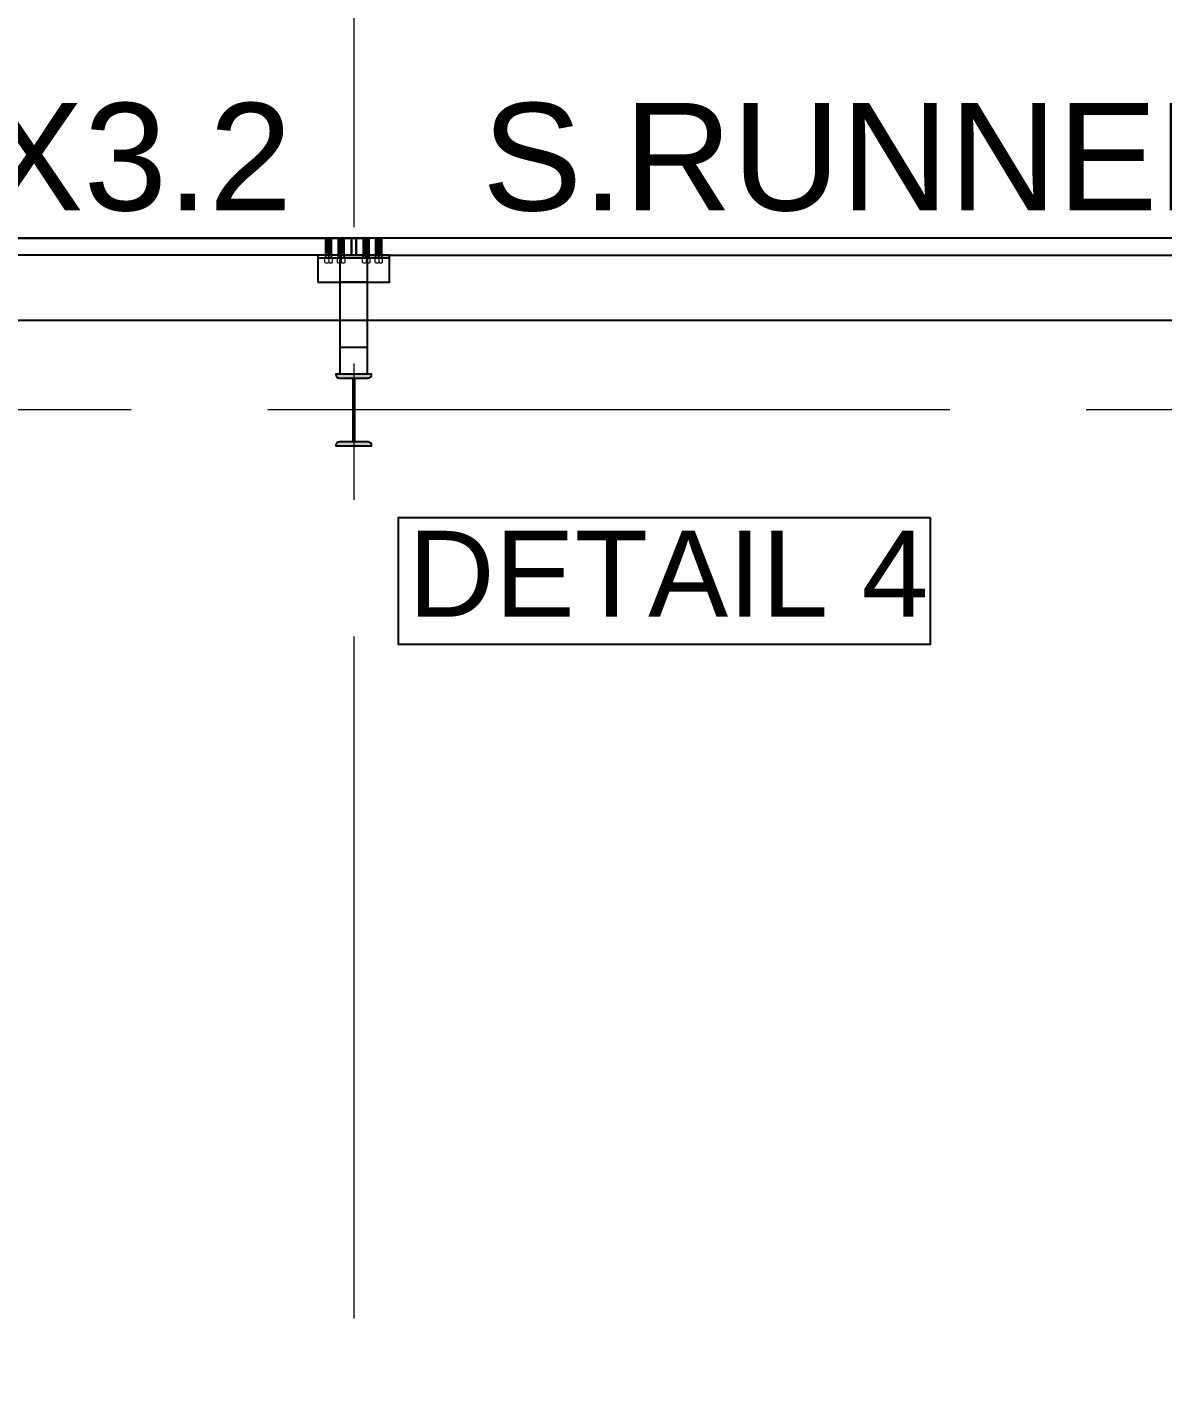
# Model space of a CAD drawing. Header units: millimetres. Extents: x 3470347 to 5996549, y -3470518 to 17149644.
# Drawn here: x 4856201 to 4859373, y 6637910 to 6641697 of the extents above; entities that cross this region are included whole.
import ezdxf
from ezdxf.enums import TextEntityAlignment as Align

# ---------------------------------------------------------------- set-up
doc = ezdxf.new("R2010")
doc.units = ezdxf.units.MM
doc.header["$MEASUREMENT"] = 0
doc.header["$PDMODE"] = 35
doc.header["$PDSIZE"] = -5
doc.linetypes.add('CENTER', pattern=[50.8, 31.75, -6.35, 6.35, -6.35])
doc.layers.get('0').update_dxf_attribs({"linetype": 'CONTINUOUS', "lineweight": 25})
doc.layers.get('DEFPOINTS').update_dxf_attribs({"linetype": 'CONTINUOUS', "lineweight": 25})
for name, color, linetype in [('5', 3, 'CONTINUOUS'), ('BOLT', 1, 'CONTINUOUS'), ('lintel', 2, 'CONTINUOUS')]:
    doc.layers.add(name, color=color, linetype=linetype)
for name, color, linetype, lineweight in [('CENTER', 8, 'CENTER', 0), ('channnel', 2, 'CONTINUOUS', 15), ('rRCC 2', 40, 'CONTINUOUS', 15)]:
    doc.layers.add(name, color=color, linetype=linetype, lineweight=lineweight)
doc.styles.add('DIM', font='geniso.shx', dxfattribs={"width": 0.85})
doc.styles.add('PDF Arial', font='arial.ttf')
doc.styles.add('TITLE', font='arial.ttf')
doc.dimstyles.new('ST-100', dxfattribs={"dimscale": 100, "dimtxt": 7, "dimasz": 5, "dimexe": 0.18, "dimexo": 0.0625, "dimgap": 0.2, "dimtad": 0, "dimdec": 0, "dimzin": 0, "dimdsep": 46, "dimtxsty": 'DIM', "dimblk": 'OPEN90', "dimcen": 0.09, "dimclrd": 256, "dimclrt": 7, "dimadec": 0, "dimazin": 0, "dimtfac": 1, "dimtdec": 0, "dimtofl": 0, "dimtmove": 0, "dimatfit": 3, "dimldrblk": 'OPEN90', "dimfxl": 1, "dimtolj": 1, "dimtzin": 0, "dimlwd": -1, "dimarcsym": 0})

# ---------------------------------------------------------------- blocks, each defined once
blk = doc.blocks.new('_Open90')
at = {"color": 0, "linetype": 'ByBlock', "lineweight": -2}
for p, q in [((-0.5, 0.5), (0, 0)), ((0, 0), (-1, 0)), ((0, 0), (-0.5, -0.5))]:
    blk.add_line(p, q, dxfattribs=at)
blk = doc.blocks.new('*D1790')
at = {"layer": 'BOLT', "color": 0, "lineweight": -2}
for p, q in [((4832492.9, 6641113.5), (4832492.9, 6644505)), ((4862492.9, 6641113.5), (4862492.9, 6644505))]:
    blk.add_line(p, q, dxfattribs=at)
at = {"layer": 'BOLT'}
for p, q in [((4832992.9, 6644487), (4844999.4, 6644487)), ((4861992.9, 6644487), (4849986.4, 6644487))]:
    blk.add_line(p, q, dxfattribs=at)
at = {"layer": 'DEFPOINTS', "color": 0}
for p in [(4862492.9, 6644487), (4832492.9, 6641107.3), (4862492.9, 6641107.3)]:
    blk.add_point(p, dxfattribs=at)
at = {"layer": 'BOLT', "xscale": 500, "yscale": 500, "zscale": 500, "rotation": 180}
blk.add_blockref('_Open90', (4832492.9, 6644487), dxfattribs=at)
at = {"layer": 'BOLT', "xscale": 500, "yscale": 500, "zscale": 500}
blk.add_blockref('_Open90', (4862492.9, 6644487), dxfattribs=at)
at = {"layer": 'BOLT', "color": 7, "insert": (4847492.9, 6644487), "char_height": 600, "attachment_point": 5, "style": 'DIM'}
blk.add_mtext('\\A1;30000 WALL O/O', dxfattribs=at)

msp = doc.modelspace()

# ---------------------------------------------------------------- hatches: boundary and pattern name
at = {"transparency": 33554559}
h = msp.add_hatch(color=1, dxfattribs=at)
h.dxf.hatch_style = 1
h.paths.add_polyline_path([(4857063.2, 6640527.26), (4857163.2, 6640527.26), (4857163.2, 6640528.06, 0.4142136), (4857153.2, 6640538.06), (4857116.05, 6640538.06), (4857116.05, 6640716.46), (4857153.2, 6640716.46, 0.4142136), (4857163.2, 6640726.46), (4857163.2, 6640727.26), (4857063.2, 6640727.26), (4857063.2, 6640726.46, 0.4142136), (4857073.2, 6640716.46), (4857110.35, 6640716.46), (4857110.35, 6640538.06), (4857073.2, 6640538.06, 0.4142136), (4857063.2, 6640528.06)])

# ---------------------------------------------------------------- linework, layer by layer
at = {"color": 8, "linetype": 'ByBlock'}
for p, q in [((4857035.2, 6641051.26, 0), (4857035.2, 6641107.26, 0)), ((4857043.2, 6641051.26, 0), (4857043.2, 6641107.26, 0)), ((4857051.2, 6641051.26, 0), (4857051.2, 6641107.26, 0)), ((4857070.2, 6641051.26, 0), (4857070.2, 6641107.26, 0)), ((4857078.2, 6641051.26, 0), (4857078.2, 6641107.26, 0)), ((4857086.2, 6641051.26, 0), (4857086.2, 6641107.26, 0)), ((4857140.2, 6641051.26, 0), (4857140.2, 6641107.26, 0)), ((4857148.2, 6641051.26, 0), (4857148.2, 6641107.26, 0)), ((4857156.2, 6641051.26, 0), (4857156.2, 6641107.26, 0)), ((4857175.2, 6641051.26, 0), (4857175.2, 6641107.26, 0)), ((4857183.2, 6641051.26, 0), (4857183.2, 6641107.26, 0)), ((4857191.2, 6641051.26, 0), (4857191.2, 6641107.26, 0))]:
    msp.add_line(p, q, dxfattribs=at)
at = {"color": 2}
for p, q in [((4857106.54, 6641059.26, 0), (4857106.54, 6641107.26, 0)), ((4857106.54, 6641059.26, 0), (4857106.54, 6641107.26, 0)), ((4857119.87, 6641059.26, 0), (4857119.87, 6641107.26, 0)), ((4857119.87, 6641059.26, 0), (4857119.87, 6641107.26, 0))]:
    msp.add_line(p, q, dxfattribs=at)
at = {"color": 3}
msp.add_line((4857213.2, 6641051.26, 0), (4857013.2, 6641051.26, 0), dxfattribs=at)
at = {"color": 8, "elevation": 0}
for points in [[(4832492.87, 6641107.26), (4832492.87, 6611107.26), (4862492.87, 6611107.26), (4862492.87, 6641107.26)], [(4832722.87, 6640877.26), (4832722.87, 6611337.26), (4862262.87, 6611337.26), (4862262.87, 6640877.26)]]:
    msp.add_lwpolyline(points, close=True, dxfattribs=at)
at = {"color": 6, "linetype": 'ByBlock', "elevation": 0}
for points in [[(4852299.2, 6641059.26), (4852299.2, 6641107.26), (4857106.54, 6641107.26), (4857106.54, 6641059.26)], [(4862093.7, 6641059.26), (4862093.7, 6641107.26), (4857119.87, 6641107.26), (4857119.87, 6641059.26)]]:
    msp.add_lwpolyline(points, close=True, dxfattribs=at)
at = {"color": 3, "elevation": 0}
for points in [[(4857013.2, 6640984.26), (4857213.2, 6640984.26), (4857213.2, 6641059.26), (4857013.2, 6641059.26)], [(4857150.7, 6641059.26), (4857150.7, 6640984.26), (4857075.7, 6640984.26), (4857075.7, 6641059.26)], [(4857150.7, 6640802.26), (4857150.7, 6640727.26), (4857075.7, 6640727.26), (4857075.7, 6640802.26)]]:
    msp.add_lwpolyline(points, close=True, dxfattribs=at)
at = {"color": 1, "elevation": 0}
msp.add_lwpolyline([(4857116.05, 6640538.06), (4857116.05, 6640716.46), (4857153.2, 6640716.46, 0.4142136), (4857163.2, 6640726.46), (4857163.2, 6640727.26), (4857063.2, 6640727.26), (4857063.2, 6640726.46, 0.4142136), (4857073.2, 6640716.46), (4857110.35, 6640716.46), (4857110.35, 6640538.06), (4857073.2, 6640538.06, 0.4142136), (4857063.2, 6640528.06), (4857063.2, 6640527.26), (4857163.2, 6640527.26), (4857163.2, 6640528.06, 0.4142136), (4857153.2, 6640538.06)], format="xyb", close=True, dxfattribs=at)
at = {"layer": 'CENTER', "color": 8, "ltscale": 60}
for p, q in [((4857113.2, 6646090.98, 0), (4857113.2, 6608276.48, 0)), ((4864873.95, 6640627.26, 0), (4827811.52, 6640627.26, 0))]:
    msp.add_line(p, q, dxfattribs=at)
at = {"layer": 'channnel', "color": 8, "linetype": 'ByBlock'}
for p, q in [((4857035.2, 6641051.26, 0), (4857035.2, 6641107.26, 0)), ((4857035.2, 6641107.26, 0), (4857051.2, 6641107.26, 0)), ((4857051.2, 6641051.26, 0), (4857051.2, 6641107.26, 0)), ((4857070.2, 6641051.26, 0), (4857070.2, 6641107.26, 0)), ((4857070.2, 6641107.26, 0), (4857086.2, 6641107.26, 0)), ((4857086.2, 6641051.26, 0), (4857086.2, 6641107.26, 0)), ((4857140.2, 6641051.26, 0), (4857140.2, 6641107.26, 0)), ((4857156.2, 6641107.26, 0), (4857140.2, 6641107.26, 0)), ((4857156.2, 6641051.26, 0), (4857156.2, 6641107.26, 0)), ((4857175.2, 6641051.26, 0), (4857175.2, 6641107.26, 0)), ((4857191.2, 6641107.26, 0), (4857175.2, 6641107.26, 0)), ((4857191.2, 6641051.26, 0), (4857191.2, 6641107.26, 0)), ((4857051.2, 6641065.66, 0), (4857035.2, 6641065.66, 0)), ((4857086.2, 6641065.66, 0), (4857070.2, 6641065.66, 0)), ((4857140.2, 6641065.66, 0), (4857156.2, 6641065.66, 0)), ((4857175.2, 6641065.66, 0), (4857191.2, 6641065.66, 0)), ((4857032.54, 6641051.26, 0), (4857053.87, 6641051.26, 0)), ((4857032.54, 6641038.94, 0), (4857032.54, 6641051.26, 0)), ((4857043.2, 6641051.26, 0), (4857043.2, 6641038.94, 0)), ((4857053.87, 6641038.94, 0), (4857053.87, 6641051.26, 0)), ((4857067.54, 6641051.26, 0), (4857088.87, 6641051.26, 0)), ((4857067.54, 6641038.94, 0), (4857067.54, 6641051.26, 0)), ((4857078.2, 6641051.26, 0), (4857078.2, 6641038.94, 0)), ((4857088.87, 6641038.94, 0), (4857088.87, 6641051.26, 0)), ((4857158.87, 6641051.26, 0), (4857137.54, 6641051.26, 0)), ((4857137.54, 6641038.94, 0), (4857137.54, 6641051.26, 0)), ((4857148.2, 6641051.26, 0), (4857148.2, 6641038.94, 0)), ((4857158.87, 6641038.94, 0), (4857158.87, 6641051.26, 0)), ((4857193.87, 6641051.26, 0), (4857172.54, 6641051.26, 0)), ((4857172.54, 6641038.94, 0), (4857172.54, 6641051.26, 0)), ((4857183.2, 6641051.26, 0), (4857183.2, 6641038.94, 0)), ((4857193.87, 6641038.94, 0), (4857193.87, 6641051.26, 0))]:
    msp.add_line(p, q, dxfattribs=at)
at = {"layer": 'channnel', "color": 8, "linetype": 'Continuous'}
for p, q in [((4857050.62, 6641098.43, 0), (4857035.2, 6641105.62, 0)), ((4857050.62, 6641095.4, 0), (4857035.2, 6641102.59, 0)), ((4857051.2, 6641092.09, 0), (4857035.2, 6641099.55, 0)), ((4857051.2, 6641089.06, 0), (4857035.2, 6641096.52, 0)), ((4857051.2, 6641099.68, 0), (4857035.78, 6641106.87, 0)), ((4857051.2, 6641096.64, 0), (4857035.78, 6641103.83, 0)), ((4857051.2, 6641093.61, 0), (4857035.78, 6641100.8, 0)), ((4857050.62, 6641090.85, 0), (4857035.78, 6641097.76, 0)), ((4857050.62, 6641101.47, 0), (4857038.19, 6641107.26, 0)), ((4857051.2, 6641102.71, 0), (4857041.45, 6641107.26, 0)), ((4857050.62, 6641104.5, 0), (4857044.7, 6641107.26, 0)), ((4857051.2, 6641105.75, 0), (4857047.95, 6641107.26, 0)), ((4857085.62, 6641098.43, 0), (4857070.2, 6641105.62, 0)), ((4857085.62, 6641095.4, 0), (4857070.2, 6641102.59, 0)), ((4857086.2, 6641092.09, 0), (4857070.2, 6641099.55, 0)), ((4857086.2, 6641089.06, 0), (4857070.2, 6641096.52, 0)), ((4857086.2, 6641099.68, 0), (4857070.78, 6641106.87, 0)), ((4857086.2, 6641096.64, 0), (4857070.78, 6641103.83, 0)), ((4857086.2, 6641093.61, 0), (4857070.78, 6641100.8, 0)), ((4857085.62, 6641090.85, 0), (4857070.78, 6641097.76, 0)), ((4857085.62, 6641101.47, 0), (4857073.19, 6641107.26, 0)), ((4857086.2, 6641102.71, 0), (4857076.45, 6641107.26, 0)), ((4857085.62, 6641104.5, 0), (4857079.7, 6641107.26, 0)), ((4857086.2, 6641105.75, 0), (4857082.95, 6641107.26, 0)), ((4857140.2, 6641105.75, 0), (4857143.45, 6641107.26, 0)), ((4857140.2, 6641102.71, 0), (4857149.96, 6641107.26, 0)), ((4857140.2, 6641099.68, 0), (4857155.62, 6641106.87, 0)), ((4857140.2, 6641096.64, 0), (4857155.62, 6641103.83, 0)), ((4857140.2, 6641093.61, 0), (4857155.62, 6641100.8, 0)), ((4857140.2, 6641092.09, 0), (4857156.2, 6641099.55, 0)), ((4857140.2, 6641089.06, 0), (4857156.2, 6641096.52, 0)), ((4857140.78, 6641104.5, 0), (4857146.71, 6641107.26, 0)), ((4857140.78, 6641101.47, 0), (4857153.21, 6641107.26, 0)), ((4857140.78, 6641098.43, 0), (4857156.2, 6641105.62, 0)), ((4857140.78, 6641095.4, 0), (4857156.2, 6641102.59, 0)), ((4857140.78, 6641090.85, 0), (4857155.62, 6641097.76, 0)), ((4857175.2, 6641105.75, 0), (4857178.45, 6641107.26, 0)), ((4857175.2, 6641102.71, 0), (4857184.96, 6641107.26, 0)), ((4857175.2, 6641099.68, 0), (4857190.62, 6641106.87, 0)), ((4857175.2, 6641096.64, 0), (4857190.62, 6641103.83, 0)), ((4857175.2, 6641093.61, 0), (4857190.62, 6641100.8, 0)), ((4857175.2, 6641092.09, 0), (4857191.2, 6641099.55, 0)), ((4857175.2, 6641089.06, 0), (4857191.2, 6641096.52, 0)), ((4857175.78, 6641104.5, 0), (4857181.71, 6641107.26, 0)), ((4857175.78, 6641101.47, 0), (4857188.21, 6641107.26, 0)), ((4857175.78, 6641098.43, 0), (4857191.2, 6641105.62, 0)), ((4857175.78, 6641095.4, 0), (4857191.2, 6641102.59, 0)), ((4857175.78, 6641090.85, 0), (4857190.62, 6641097.76, 0)), ((4857051.2, 6641086.02, 0), (4857035.2, 6641093.48, 0)), ((4857051.2, 6641082.99, 0), (4857035.2, 6641090.45, 0)), ((4857051.2, 6641079.95, 0), (4857035.2, 6641087.42, 0)), ((4857051.2, 6641077.38, 0), (4857035.2, 6641084.84, 0)), ((4857051.2, 6641076.92, 0), (4857035.2, 6641084.38, 0)), ((4857051.2, 6641083.45, 0), (4857035.2, 6641084.24, 0)), ((4857051.2, 6641082.85, 0), (4857035.2, 6641078.31, 0)), ((4857051.2, 6641074.35, 0), (4857035.2, 6641081.81, 0)), ((4857051.2, 6641073.89, 0), (4857035.2, 6641081.35, 0)), ((4857051.2, 6641080.42, 0), (4857035.2, 6641075.88, 0)), ((4857035.45, 6641080.18, 0), (4857035.2, 6641080.29, 0)), ((4857051.2, 6641071.31, 0), (4857035.2, 6641078.77, 0)), ((4857035.45, 6641077.14, 0), (4857035.2, 6641077.26, 0)), ((4857051.2, 6641068.28, 0), (4857035.2, 6641075.74, 0)), ((4857051.2, 6641074.48, 0), (4857035.2, 6641075.28, 0)), ((4857035.45, 6641074.11, 0), (4857035.2, 6641074.22, 0)), ((4857050.31, 6641065.66, 0), (4857035.2, 6641072.71, 0)), ((4857035.45, 6641071.07, 0), (4857035.2, 6641071.19, 0)), ((4857043.8, 6641065.66, 0), (4857035.2, 6641069.67, 0)), ((4857035.45, 6641068.04, 0), (4857035.2, 6641068.15, 0)), ((4857037.3, 6641065.66, 0), (4857035.2, 6641066.64, 0)), ((4857035.45, 6641065, 0), (4857035.2, 6641065.12, 0)), ((4857050.62, 6641087.81, 0), (4857035.78, 6641094.73, 0)), ((4857050.62, 6641084.78, 0), (4857035.78, 6641091.7, 0)), ((4857050.62, 6641081.74, 0), (4857035.78, 6641088.66, 0)), ((4857050.62, 6641078.71, 0), (4857035.78, 6641085.63, 0)), ((4857050.62, 6641084.64, 0), (4857035.78, 6641079.56, 0)), ((4857050.62, 6641076.14, 0), (4857035.78, 6641083.05, 0)), ((4857050.62, 6641075.67, 0), (4857035.78, 6641082.59, 0)), ((4857050.62, 6641082.2, 0), (4857035.78, 6641082.46, 0)), ((4857050.62, 6641073.1, 0), (4857035.78, 6641080.02, 0)), ((4857050.62, 6641079.17, 0), (4857035.78, 6641074.09, 0)), ((4857050.62, 6641070.07, 0), (4857035.78, 6641076.99, 0)), ((4857050.62, 6641076.27, 0), (4857035.78, 6641076.52, 0)), ((4857050.62, 6641067.03, 0), (4857035.78, 6641073.95, 0)), ((4857050.62, 6641073.24, 0), (4857035.78, 6641073.49, 0)), ((4857047.06, 6641065.66, 0), (4857035.78, 6641070.92, 0)), ((4857040.55, 6641065.66, 0), (4857035.78, 6641067.88, 0)), ((4857086.2, 6641086.02, 0), (4857070.2, 6641093.48, 0)), ((4857086.2, 6641082.99, 0), (4857070.2, 6641090.45, 0)), ((4857086.2, 6641079.95, 0), (4857070.2, 6641087.42, 0)), ((4857086.2, 6641077.38, 0), (4857070.2, 6641084.84, 0)), ((4857086.2, 6641076.92, 0), (4857070.2, 6641084.38, 0)), ((4857086.2, 6641083.45, 0), (4857070.2, 6641084.24, 0)), ((4857086.2, 6641082.85, 0), (4857070.2, 6641078.31, 0)), ((4857086.2, 6641074.35, 0), (4857070.2, 6641081.81, 0)), ((4857086.2, 6641073.89, 0), (4857070.2, 6641081.35, 0)), ((4857086.2, 6641080.42, 0), (4857070.2, 6641075.88, 0)), ((4857070.45, 6641080.18, 0), (4857070.2, 6641080.29, 0)), ((4857086.2, 6641071.31, 0), (4857070.2, 6641078.77, 0)), ((4857070.45, 6641077.14, 0), (4857070.2, 6641077.26, 0)), ((4857086.2, 6641068.28, 0), (4857070.2, 6641075.74, 0)), ((4857086.2, 6641074.48, 0), (4857070.2, 6641075.28, 0)), ((4857070.45, 6641074.11, 0), (4857070.2, 6641074.22, 0)), ((4857085.31, 6641065.66, 0), (4857070.2, 6641072.71, 0)), ((4857070.45, 6641071.07, 0), (4857070.2, 6641071.19, 0)), ((4857078.8, 6641065.66, 0), (4857070.2, 6641069.67, 0)), ((4857070.45, 6641068.04, 0), (4857070.2, 6641068.15, 0)), ((4857072.3, 6641065.66, 0), (4857070.2, 6641066.64, 0)), ((4857070.45, 6641065, 0), (4857070.2, 6641065.12, 0)), ((4857085.62, 6641087.81, 0), (4857070.78, 6641094.73, 0)), ((4857085.62, 6641084.78, 0), (4857070.78, 6641091.7, 0)), ((4857085.62, 6641081.74, 0), (4857070.78, 6641088.66, 0)), ((4857085.62, 6641078.71, 0), (4857070.78, 6641085.63, 0)), ((4857085.62, 6641084.64, 0), (4857070.78, 6641079.56, 0)), ((4857085.62, 6641076.14, 0), (4857070.78, 6641083.05, 0)), ((4857085.62, 6641075.67, 0), (4857070.78, 6641082.59, 0)), ((4857085.62, 6641082.2, 0), (4857070.78, 6641082.46, 0)), ((4857085.62, 6641073.1, 0), (4857070.78, 6641080.02, 0)), ((4857085.62, 6641079.17, 0), (4857070.78, 6641074.09, 0)), ((4857085.62, 6641070.07, 0), (4857070.78, 6641076.99, 0)), ((4857085.62, 6641076.27, 0), (4857070.78, 6641076.52, 0)), ((4857085.62, 6641067.03, 0), (4857070.78, 6641073.95, 0)), ((4857085.62, 6641073.24, 0), (4857070.78, 6641073.49, 0)), ((4857082.06, 6641065.66, 0), (4857070.78, 6641070.92, 0)), ((4857075.55, 6641065.66, 0), (4857070.78, 6641067.88, 0)), ((4857140.2, 6641086.02, 0), (4857156.2, 6641093.48, 0)), ((4857140.2, 6641082.99, 0), (4857156.2, 6641090.45, 0)), ((4857140.2, 6641079.95, 0), (4857156.2, 6641087.42, 0)), ((4857140.2, 6641077.38, 0), (4857156.2, 6641084.84, 0)), ((4857140.2, 6641076.92, 0), (4857156.2, 6641084.38, 0)), ((4857140.2, 6641083.45, 0), (4857156.2, 6641084.24, 0)), ((4857140.2, 6641082.85, 0), (4857156.2, 6641078.31, 0)), ((4857140.2, 6641074.35, 0), (4857156.2, 6641081.81, 0)), ((4857140.2, 6641073.89, 0), (4857156.2, 6641081.35, 0)), ((4857140.2, 6641080.42, 0), (4857156.2, 6641075.88, 0)), ((4857140.2, 6641071.31, 0), (4857156.2, 6641078.77, 0)), ((4857140.2, 6641068.28, 0), (4857156.2, 6641075.74, 0)), ((4857140.2, 6641074.48, 0), (4857156.2, 6641075.28, 0)), ((4857140.78, 6641087.81, 0), (4857155.62, 6641094.73, 0)), ((4857140.78, 6641084.78, 0), (4857155.62, 6641091.7, 0)), ((4857140.78, 6641081.74, 0), (4857155.62, 6641088.66, 0)), ((4857140.78, 6641078.71, 0), (4857155.62, 6641085.63, 0)), ((4857140.78, 6641084.64, 0), (4857155.62, 6641079.56, 0)), ((4857140.78, 6641076.14, 0), (4857155.62, 6641083.05, 0)), ((4857140.78, 6641075.67, 0), (4857155.62, 6641082.59, 0)), ((4857140.78, 6641082.2, 0), (4857155.62, 6641082.46, 0)), ((4857140.78, 6641073.1, 0), (4857155.62, 6641080.02, 0)), ((4857140.78, 6641079.17, 0), (4857155.62, 6641074.09, 0)), ((4857140.78, 6641070.07, 0), (4857155.62, 6641076.99, 0)), ((4857140.78, 6641076.27, 0), (4857155.62, 6641076.52, 0)), ((4857140.78, 6641067.03, 0), (4857155.62, 6641073.95, 0)), ((4857140.78, 6641073.24, 0), (4857155.62, 6641073.49, 0)), ((4857141.1, 6641065.66, 0), (4857156.2, 6641072.71, 0)), ((4857144.35, 6641065.66, 0), (4857155.62, 6641070.92, 0)), ((4857147.6, 6641065.66, 0), (4857156.2, 6641069.67, 0)), ((4857150.86, 6641065.66, 0), (4857155.62, 6641067.88, 0)), ((4857154.11, 6641065.66, 0), (4857156.2, 6641066.64, 0)), ((4857155.96, 6641080.18, 0), (4857156.2, 6641080.29, 0)), ((4857155.96, 6641077.14, 0), (4857156.2, 6641077.26, 0)), ((4857155.96, 6641074.11, 0), (4857156.2, 6641074.22, 0)), ((4857155.96, 6641071.07, 0), (4857156.2, 6641071.19, 0)), ((4857155.96, 6641068.04, 0), (4857156.2, 6641068.15, 0)), ((4857155.96, 6641065, 0), (4857156.2, 6641065.12, 0)), ((4857175.2, 6641086.02, 0), (4857191.2, 6641093.48, 0)), ((4857175.2, 6641082.99, 0), (4857191.2, 6641090.45, 0)), ((4857175.2, 6641079.95, 0), (4857191.2, 6641087.42, 0)), ((4857175.2, 6641077.38, 0), (4857191.2, 6641084.84, 0)), ((4857175.2, 6641076.92, 0), (4857191.2, 6641084.38, 0)), ((4857175.2, 6641083.45, 0), (4857191.2, 6641084.24, 0)), ((4857175.2, 6641082.85, 0), (4857191.2, 6641078.31, 0)), ((4857175.2, 6641074.35, 0), (4857191.2, 6641081.81, 0)), ((4857175.2, 6641073.89, 0), (4857191.2, 6641081.35, 0)), ((4857175.2, 6641080.42, 0), (4857191.2, 6641075.88, 0)), ((4857175.2, 6641071.31, 0), (4857191.2, 6641078.77, 0)), ((4857175.2, 6641068.28, 0), (4857191.2, 6641075.74, 0)), ((4857175.2, 6641074.48, 0), (4857191.2, 6641075.28, 0)), ((4857175.78, 6641087.81, 0), (4857190.62, 6641094.73, 0)), ((4857175.78, 6641084.78, 0), (4857190.62, 6641091.7, 0)), ((4857175.78, 6641081.74, 0), (4857190.62, 6641088.66, 0)), ((4857175.78, 6641078.71, 0), (4857190.62, 6641085.63, 0)), ((4857175.78, 6641084.64, 0), (4857190.62, 6641079.56, 0)), ((4857175.78, 6641076.14, 0), (4857190.62, 6641083.05, 0)), ((4857175.78, 6641075.67, 0), (4857190.62, 6641082.59, 0)), ((4857175.78, 6641082.2, 0), (4857190.62, 6641082.46, 0)), ((4857175.78, 6641073.1, 0), (4857190.62, 6641080.02, 0)), ((4857175.78, 6641079.17, 0), (4857190.62, 6641074.09, 0)), ((4857175.78, 6641070.07, 0), (4857190.62, 6641076.99, 0)), ((4857175.78, 6641076.27, 0), (4857190.62, 6641076.52, 0)), ((4857175.78, 6641067.03, 0), (4857190.62, 6641073.95, 0)), ((4857175.78, 6641073.24, 0), (4857190.62, 6641073.49, 0)), ((4857176.1, 6641065.66, 0), (4857191.2, 6641072.71, 0)), ((4857179.35, 6641065.66, 0), (4857190.62, 6641070.92, 0)), ((4857182.6, 6641065.66, 0), (4857191.2, 6641069.67, 0)), ((4857185.86, 6641065.66, 0), (4857190.62, 6641067.88, 0)), ((4857189.11, 6641065.66, 0), (4857191.2, 6641066.64, 0)), ((4857190.96, 6641080.18, 0), (4857191.2, 6641080.29, 0)), ((4857190.96, 6641077.14, 0), (4857191.2, 6641077.26, 0)), ((4857190.96, 6641074.11, 0), (4857191.2, 6641074.22, 0)), ((4857190.96, 6641071.07, 0), (4857191.2, 6641071.19, 0)), ((4857190.96, 6641068.04, 0), (4857191.2, 6641068.15, 0)), ((4857190.96, 6641065, 0), (4857191.2, 6641065.12, 0))]:
    msp.add_line(p, q, dxfattribs=at)
for centre, radius, start, end in [((4857035.49, 6641106.24, 0), 0.688, 65, 245), ((4857035.49, 6641103.21, 0), 0.688, 65, 245), ((4857035.49, 6641100.18, 0), 0.688, 65, 245), ((4857035.49, 6641097.14, 0), 0.688, 65, 245), ((4857050.91, 6641105.12, 0), 0.688, 245, 65), ((4857050.91, 6641102.09, 0), 0.687, 245, 65), ((4857050.91, 6641099.05, 0), 0.688, 245, 65), ((4857050.91, 6641096.02, 0), 0.688, 245, 65), ((4857070.49, 6641106.24, 0), 0.688, 65, 245), ((4857070.49, 6641103.21, 0), 0.688, 65, 245), ((4857070.49, 6641100.18, 0), 0.688, 65, 245), ((4857070.49, 6641097.14, 0), 0.688, 65, 245), ((4857085.91, 6641105.12, 0), 0.688, 245, 65), ((4857085.91, 6641102.09, 0), 0.687, 245, 65), ((4857085.91, 6641099.05, 0), 0.688, 245, 65), ((4857085.91, 6641096.02, 0), 0.688, 245, 65), ((4857140.49, 6641105.12, 0), 0.688, 115, 295), ((4857140.49, 6641102.09, 0), 0.687, 115, 295), ((4857140.49, 6641099.05, 0), 0.688, 115, 295), ((4857140.49, 6641096.02, 0), 0.688, 115, 295), ((4857155.91, 6641106.24, 0), 0.688, 295, 115), ((4857155.91, 6641103.21, 0), 0.688, 295, 115), ((4857155.91, 6641100.18, 0), 0.688, 295, 115), ((4857155.91, 6641097.14, 0), 0.688, 295, 115), ((4857175.49, 6641105.12, 0), 0.688, 115, 295), ((4857175.49, 6641102.09, 0), 0.687, 115, 295), ((4857175.49, 6641099.05, 0), 0.688, 115, 295), ((4857175.49, 6641096.02, 0), 0.688, 115, 295), ((4857190.91, 6641106.24, 0), 0.688, 295, 115), ((4857190.91, 6641103.21, 0), 0.688, 295, 115), ((4857190.91, 6641100.18, 0), 0.688, 295, 115), ((4857190.91, 6641097.14, 0), 0.688, 295, 115), ((4857043.05, 6641078.5, 0), 8.28, 151.4339, 198.4716), ((4857035.49, 6641094.11, 0), 0.688, 65, 245), ((4857035.49, 6641091.07, 0), 0.688, 65, 245), ((4857035.49, 6641088.04, 0), 0.688, 65, 245), ((4857035.49, 6641085, 0), 0.687, 65, 245), ((4857035.49, 6641082.43, 0), 0.688, 65, 245), ((4857035.49, 6641081.97, 0), 0.688, 65, 245), ((4857035.49, 6641079.4, 0), 0.688, 65, 245), ((4857035.49, 6641078.94, 0), 0.688, 65, 245), ((4857035.49, 6641076.36, 0), 0.688, 65, 245), ((4857035.49, 6641075.9, 0), 0.688, 65, 245), ((4857035.49, 6641073.33, 0), 0.688, 65, 245), ((4857035.49, 6641070.29, 0), 0.688, 65, 245), ((4857035.49, 6641067.26, 0), 0.688, 65, 245), ((4857014.78, 6641078.35, 0), 21.43, 348.54129, 17.64483), ((4857014.78, 6641077.75, 0), 21.43, 348.54129, 17.64483), ((4857071.63, 6641080.38, 0), 21.43, 168.54129, 197.64483), ((4857050.91, 6641091.47, 0), 0.688, 245, 65), ((4857050.91, 6641088.43, 0), 0.688, 245, 65), ((4857050.91, 6641085.4, 0), 0.687, 245, 65), ((4857050.91, 6641082.83, 0), 0.687, 245, 65), ((4857050.91, 6641082.37, 0), 0.688, 245, 65), ((4857043.35, 6641080.23, 0), 8.28, 331.4339, 18.4716), ((4857050.91, 6641079.79, 0), 0.687, 245, 65), ((4857050.91, 6641079.33, 0), 0.688, 245, 65), ((4857050.91, 6641076.76, 0), 0.687, 245, 65), ((4857050.91, 6641076.3, 0), 0.687, 245, 65), ((4857050.91, 6641073.86, 0), 0.688, 245, 65), ((4857050.91, 6641073.72, 0), 0.687, 245, 65), ((4857050.91, 6641070.69, 0), 0.687, 245, 65), ((4857050.91, 6641067.66, 0), 0.687, 245, 65), ((4857078.05, 6641078.5, 0), 8.28, 151.4339, 198.4716), ((4857070.49, 6641094.11, 0), 0.688, 65, 245), ((4857070.49, 6641091.07, 0), 0.688, 65, 245), ((4857070.49, 6641088.04, 0), 0.688, 65, 245), ((4857070.49, 6641085, 0), 0.687, 65, 245), ((4857070.49, 6641082.43, 0), 0.688, 65, 245), ((4857070.49, 6641081.97, 0), 0.688, 65, 245), ((4857070.49, 6641079.4, 0), 0.688, 65, 245), ((4857070.49, 6641078.94, 0), 0.688, 65, 245), ((4857070.49, 6641076.36, 0), 0.688, 65, 245), ((4857070.49, 6641075.9, 0), 0.688, 65, 245), ((4857070.49, 6641073.33, 0), 0.688, 65, 245), ((4857070.49, 6641070.29, 0), 0.688, 65, 245), ((4857070.49, 6641067.26, 0), 0.688, 65, 245), ((4857049.78, 6641078.35, 0), 21.43, 348.54129, 17.64483), ((4857049.78, 6641077.75, 0), 21.43, 348.54129, 17.64483), ((4857106.63, 6641080.38, 0), 21.43, 168.54129, 197.64483), ((4857085.91, 6641091.47, 0), 0.688, 245, 65), ((4857085.91, 6641088.43, 0), 0.688, 245, 65), ((4857085.91, 6641085.4, 0), 0.687, 245, 65), ((4857085.91, 6641082.83, 0), 0.687, 245, 65), ((4857085.91, 6641082.37, 0), 0.688, 245, 65), ((4857078.35, 6641080.23, 0), 8.28, 331.4339, 18.4716), ((4857085.91, 6641079.79, 0), 0.687, 245, 65), ((4857085.91, 6641079.33, 0), 0.688, 245, 65), ((4857085.91, 6641076.76, 0), 0.687, 245, 65), ((4857085.91, 6641076.3, 0), 0.687, 245, 65), ((4857085.91, 6641073.86, 0), 0.688, 245, 65), ((4857085.91, 6641073.72, 0), 0.687, 245, 65), ((4857085.91, 6641070.69, 0), 0.687, 245, 65), ((4857085.91, 6641067.66, 0), 0.687, 245, 65), ((4857148.05, 6641080.23, 0), 8.28, 161.5284, 208.5661), ((4857140.49, 6641091.47, 0), 0.688, 115, 295), ((4857140.49, 6641088.43, 0), 0.688, 115, 295), ((4857140.49, 6641085.4, 0), 0.687, 115, 295), ((4857140.49, 6641082.83, 0), 0.687, 115, 295), ((4857140.49, 6641082.37, 0), 0.688, 115, 295), ((4857140.49, 6641079.79, 0), 0.687, 115, 295), ((4857140.49, 6641079.33, 0), 0.688, 115, 295), ((4857140.49, 6641076.76, 0), 0.687, 115, 295), ((4857140.49, 6641076.3, 0), 0.687, 115, 295), ((4857140.49, 6641073.86, 0), 0.688, 115, 295), ((4857140.49, 6641073.72, 0), 0.687, 115, 295), ((4857140.49, 6641070.69, 0), 0.687, 115, 295), ((4857140.49, 6641067.66, 0), 0.687, 115, 295), ((4857119.78, 6641080.38, 0), 21.43, 342.35517, 11.45871), ((4857176.63, 6641078.35, 0), 21.43, 162.35517, 191.45871), ((4857176.63, 6641077.75, 0), 21.43, 162.35517, 191.45871), ((4857155.91, 6641094.11, 0), 0.688, 295, 115), ((4857155.91, 6641091.07, 0), 0.688, 295, 115), ((4857155.91, 6641088.04, 0), 0.688, 295, 115), ((4857155.91, 6641085, 0), 0.687, 295, 115), ((4857155.91, 6641082.43, 0), 0.688, 295, 115), ((4857155.91, 6641081.97, 0), 0.688, 295, 115), ((4857148.35, 6641078.5, 0), 8.28, 341.5284, 28.5661), ((4857155.91, 6641079.4, 0), 0.688, 295, 115), ((4857155.91, 6641078.94, 0), 0.688, 295, 115), ((4857155.91, 6641076.36, 0), 0.688, 295, 115), ((4857155.91, 6641075.9, 0), 0.688, 295, 115), ((4857155.91, 6641073.33, 0), 0.688, 295, 115), ((4857155.91, 6641070.29, 0), 0.688, 295, 115), ((4857155.91, 6641067.26, 0), 0.688, 295, 115), ((4857183.05, 6641080.23, 0), 8.28, 161.5284, 208.5661), ((4857175.49, 6641091.47, 0), 0.688, 115, 295), ((4857175.49, 6641088.43, 0), 0.688, 115, 295), ((4857175.49, 6641085.4, 0), 0.687, 115, 295), ((4857175.49, 6641082.83, 0), 0.687, 115, 295), ((4857175.49, 6641082.37, 0), 0.688, 115, 295), ((4857175.49, 6641079.79, 0), 0.687, 115, 295), ((4857175.49, 6641079.33, 0), 0.688, 115, 295), ((4857175.49, 6641076.76, 0), 0.687, 115, 295), ((4857175.49, 6641076.3, 0), 0.687, 115, 295), ((4857175.49, 6641073.86, 0), 0.688, 115, 295), ((4857175.49, 6641073.72, 0), 0.687, 115, 295), ((4857175.49, 6641070.69, 0), 0.687, 115, 295), ((4857175.49, 6641067.66, 0), 0.687, 115, 295), ((4857154.78, 6641080.38, 0), 21.43, 342.35517, 11.45871), ((4857211.63, 6641078.35, 0), 21.43, 162.35517, 191.45871), ((4857211.63, 6641077.75, 0), 21.43, 162.35517, 191.45871), ((4857190.91, 6641094.11, 0), 0.688, 295, 115), ((4857190.91, 6641091.07, 0), 0.688, 295, 115), ((4857190.91, 6641088.04, 0), 0.688, 295, 115), ((4857190.91, 6641085, 0), 0.687, 295, 115), ((4857190.91, 6641082.43, 0), 0.688, 295, 115), ((4857190.91, 6641081.97, 0), 0.688, 295, 115), ((4857183.35, 6641078.5, 0), 8.28, 341.5284, 28.5661), ((4857190.91, 6641079.4, 0), 0.688, 295, 115), ((4857190.91, 6641078.94, 0), 0.688, 295, 115), ((4857190.91, 6641076.36, 0), 0.688, 295, 115), ((4857190.91, 6641075.9, 0), 0.688, 295, 115), ((4857190.91, 6641073.33, 0), 0.688, 295, 115), ((4857190.91, 6641070.29, 0), 0.688, 295, 115), ((4857190.91, 6641067.26, 0), 0.688, 295, 115)]:
    msp.add_arc(centre, radius, start, end, dxfattribs=at)
at = {"layer": 'channnel', "color": 8, "linetype": 'ByBlock'}
for centre in [(4857037.87, 6641052.48, 0), (4857048.54, 6641052.48, 0), (4857072.87, 6641052.48, 0), (4857083.54, 6641052.48, 0), (4857142.87, 6641052.48, 0), (4857153.54, 6641052.48, 0), (4857177.87, 6641052.48, 0), (4857188.54, 6641052.48, 0)]:
    msp.add_arc(centre, 14.55, 248.49843, 291.50157, dxfattribs=at)
at = {"layer": 'lintel', "color": 5, "linetype": 'ByBlock', "elevation": 0}
msp.add_lwpolyline([(4857075.7, 6641107.26), (4857150.7, 6641107.26), (4857150.7, 6640727.26), (4857075.7, 6640727.26), (4857075.7, 6641107.26)], dxfattribs=at)
at = {"layer": 'lintel', "color": 1, "linetype": 'ByBlock'}
msp.add_lwpolyline([(4858724.18, 6640326.03), (4857237.4, 6640326.03), (4857237.4, 6639973.33), (4858724.18, 6639973.33)], close=True, dxfattribs=at)

# ---------------------------------------------------------------- texts
at = {"layer": '5', "linetype": 'ByBlock', "style": 'TITLE'}
msp.add_text('DETAIL 4', height=240, dxfattribs=at).set_placement((4857991.35, 6640169.85), align=Align.MIDDLE_CENTER)
at = {"layer": 'rRCC 2', "style": 'PDF Arial'}
for p in [(4854752.11, 6641334.69, 0), (4859660.9, 6641334.69, 0)]:
    msp.add_text('S.RUNNER 96X48X3.2', height=300, dxfattribs=at).set_placement(p, align=Align.MIDDLE_CENTER)

# ---------------------------------------------------------------- dimensions: what is measured, and where the dimension line sits
at = {"layer": 'BOLT'}
dim = msp.add_linear_dim(base=(4862492.87, 6644486.97, 0), p1=(4832492.87, 6641107.26, 0), p2=(4862492.87, 6641107.26, 0), text='<> WALL O/O', dimstyle='ST-100', override={"dimtxt": 6, "dimtxsty": 'DIM', "dimblk": 'Open90', "dimtmove": 1}, dxfattribs=at)
dim.commit()
dim.dimension.update_dxf_attribs({"geometry": '*D1790', "text_midpoint": (4847492.87, 6644486.97, 0)})

doc.saveas('drawing.dxf')
